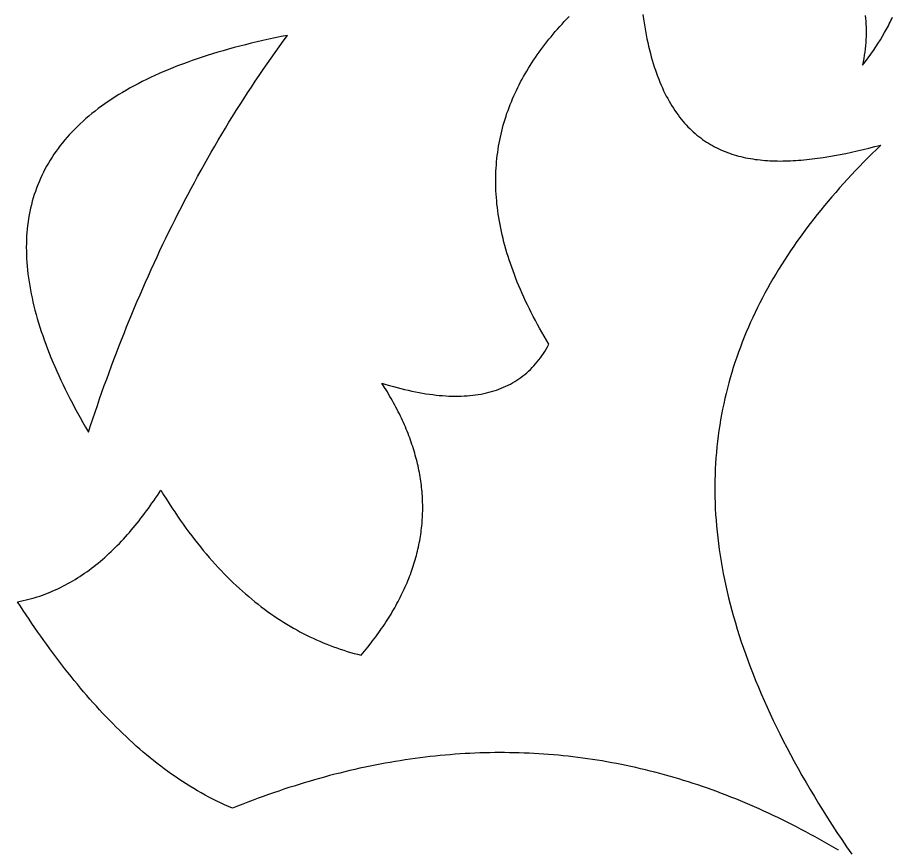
# Model space of a CAD drawing. Extents: x -4113 to -3113, y 1469 to 2469.
# Drawn here: x -3293.7 to -3207.6, y 1778.9 to 1860.8 of the extents above; entities that cross this region are included whole.
import ezdxf

# ---------------------------------------------------------------- set-up
doc = ezdxf.new("R2010")
doc.units = 0
doc.layers.add('PLAN_1', color=18, linetype='CONTINUOUS')

msp = doc.modelspace()

# ---------------------------------------------------------------- linework, layer by layer
at = {"layer": 'PLAN_1'}
for points in [[(-3232.138, 1861.039), (-3232.08, 1860.625), (-3232.018, 1860.219), (-3231.953, 1859.821), (-3231.884, 1859.429), (-3231.812, 1859.045), (-3231.736, 1858.667), (-3231.657, 1858.297), (-3231.575, 1857.934), (-3231.49, 1857.577), (-3231.401, 1857.228), (-3231.309, 1856.885), (-3231.214, 1856.549), (-3231.116, 1856.22), (-3231.014, 1855.897), (-3230.91, 1855.581), (-3230.802, 1855.272), (-3230.692, 1854.969), (-3230.578, 1854.673), (-3230.461, 1854.383), (-3230.341, 1854.099), (-3230.219, 1853.821), (-3230.093, 1853.55), (-3229.964, 1853.285), (-3229.833, 1853.026), (-3229.699, 1852.773), (-3229.561, 1852.526), (-3229.421, 1852.286), (-3229.278, 1852.051), (-3229.133, 1851.821), (-3228.985, 1851.598), (-3228.833, 1851.381), (-3228.68, 1851.169), (-3228.523, 1850.962), (-3228.364, 1850.762), (-3228.203, 1850.567), (-3228.038, 1850.377), (-3227.872, 1850.193), (-3227.702, 1850.014), (-3227.53, 1849.84), (-3227.356, 1849.672), (-3227.179, 1849.509), (-3227, 1849.351), (-3226.818, 1849.198), (-3226.634, 1849.051), (-3226.448, 1848.908), (-3226.259, 1848.77), (-3226.068, 1848.637), (-3225.874, 1848.509), (-3225.679, 1848.386), (-3225.481, 1848.267), (-3225.281, 1848.153), (-3225.079, 1848.044), (-3224.874, 1847.939), (-3224.668, 1847.839), (-3224.459, 1847.743), (-3224.248, 1847.652), (-3224.035, 1847.565), (-3223.82, 1847.482), (-3223.604, 1847.403), (-3223.385, 1847.329), (-3223.164, 1847.259), (-3222.941, 1847.193), (-3222.717, 1847.131), (-3222.49, 1847.073), (-3222.262, 1847.019), (-3222.031, 1846.969), (-3221.799, 1846.922), (-3221.566, 1846.879), (-3221.33, 1846.84), (-3221.093, 1846.805), (-3220.854, 1846.773), (-3220.613, 1846.745), (-3220.371, 1846.721), (-3220.127, 1846.699), (-3219.881, 1846.681), (-3219.634, 1846.667), (-3219.385, 1846.656), (-3219.135, 1846.648), (-3218.883, 1846.643), (-3218.63, 1846.641), (-3218.375, 1846.642), (-3218.119, 1846.647), (-3217.862, 1846.654), (-3217.603, 1846.664), (-3217.343, 1846.677), (-3217.081, 1846.693), (-3216.818, 1846.712), (-3216.554, 1846.733), (-3216.289, 1846.757), (-3216.022, 1846.783), (-3215.754, 1846.812), (-3215.486, 1846.844), (-3215.215, 1846.878), (-3214.944, 1846.914), (-3214.672, 1846.953), (-3214.398, 1846.993), (-3213.848, 1847.082), (-3213.295, 1847.178), (-3212.737, 1847.283), (-3212.176, 1847.395), (-3211.611, 1847.514), (-3211.043, 1847.64), (-3210.472, 1847.772), (-3209.899, 1847.91), (-3209.322, 1848.054), (-3208.744, 1848.202), (-3209.17, 1847.788), (-3209.591, 1847.373), (-3210.008, 1846.955), (-3210.42, 1846.537), (-3210.827, 1846.116), (-3211.23, 1845.694), (-3211.627, 1845.271), (-3212.02, 1844.846), (-3212.408, 1844.419), (-3212.791, 1843.991), (-3213.169, 1843.56), (-3213.541, 1843.129), (-3213.909, 1842.695), (-3214.272, 1842.26), (-3214.629, 1841.823), (-3214.981, 1841.384), (-3215.328, 1840.944), (-3215.67, 1840.501), (-3216.006, 1840.057), (-3216.337, 1839.611), (-3216.663, 1839.164), (-3216.983, 1838.714), (-3217.297, 1838.263), (-3217.606, 1837.81), (-3217.909, 1837.355), (-3218.207, 1836.898), (-3218.499, 1836.439), (-3218.785, 1835.978), (-3219.066, 1835.515), (-3219.34, 1835.051), (-3219.609, 1834.584), (-3219.872, 1834.115), (-3220.129, 1833.645), (-3220.38, 1833.172), (-3220.625, 1832.697), (-3220.864, 1832.221), (-3221.096, 1831.742), (-3221.323, 1831.261), (-3221.543, 1830.778), (-3221.757, 1830.294), (-3221.965, 1829.806), (-3222.167, 1829.317), (-3222.362, 1828.826), (-3222.55, 1828.333), (-3222.733, 1827.837), (-3222.908, 1827.339), (-3223.078, 1826.839), (-3223.24, 1826.337), (-3223.396, 1825.833), (-3223.545, 1825.326), (-3223.688, 1824.817), (-3223.824, 1824.306), (-3223.953, 1823.792), (-3224.075, 1823.277), (-3224.19, 1822.759), (-3224.298, 1822.238), (-3224.4, 1821.716), (-3224.494, 1821.191), (-3224.581, 1820.663), (-3224.662, 1820.133), (-3224.735, 1819.601), (-3224.8, 1819.067), (-3224.859, 1818.53), (-3224.91, 1817.99), (-3224.954, 1817.448), (-3224.991, 1816.904), (-3225.02, 1816.357), (-3225.042, 1815.808), (-3225.056, 1815.256), (-3225.063, 1814.702), (-3225.062, 1814.145), (-3225.054, 1813.585), (-3225.037, 1813.023), (-3225.014, 1812.459), (-3224.982, 1811.891), (-3224.943, 1811.322), (-3224.896, 1810.749), (-3224.84, 1810.174), (-3224.777, 1809.596), (-3224.707, 1809.016), (-3224.628, 1808.433), (-3224.541, 1807.847), (-3224.445, 1807.259), (-3224.342, 1806.668), (-3224.231, 1806.074), (-3224.111, 1805.477), (-3223.983, 1804.878), (-3223.847, 1804.275), (-3223.703, 1803.67), (-3223.55, 1803.063), (-3223.388, 1802.452), (-3223.218, 1801.838), (-3223.04, 1801.222), (-3222.853, 1800.603), (-3222.657, 1799.981), (-3222.453, 1799.356), (-3222.24, 1798.728), (-3222.019, 1798.097), (-3221.788, 1797.463), (-3221.549, 1796.827), (-3221.301, 1796.187), (-3221.044, 1795.544), (-3220.778, 1794.899), (-3220.503, 1794.25), (-3220.219, 1793.598), (-3219.926, 1792.944), (-3219.624, 1792.286), (-3219.313, 1791.625), (-3218.992, 1790.961), (-3218.662, 1790.294), (-3218.323, 1789.624), (-3217.975, 1788.951), (-3217.617, 1788.274), (-3217.25, 1787.595), (-3216.873, 1786.912), (-3216.487, 1786.226), (-3216.091, 1785.537), (-3215.686, 1784.845), (-3215.271, 1784.149), (-3214.846, 1783.45), (-3214.412, 1782.748), (-3213.968, 1782.043), (-3213.514, 1781.334), (-3213.05, 1780.622), (-3212.577, 1779.907), (-3212.093, 1779.189), (-3211.599, 1778.467)], [(-3210.277, 1860.95), (-3210.244, 1860.667), (-3210.217, 1860.38), (-3210.198, 1860.09), (-3210.185, 1859.798), (-3210.179, 1859.502), (-3210.179, 1859.204), (-3210.186, 1858.903), (-3210.199, 1858.599), (-3210.218, 1858.292), (-3210.243, 1857.983), (-3210.275, 1857.67), (-3210.312, 1857.356), (-3210.355, 1857.039), (-3210.404, 1856.719), (-3210.458, 1856.397), (-3210.518, 1856.072), (-3210.241, 1856.435), (-3209.974, 1856.797), (-3209.716, 1857.156), (-3209.466, 1857.513), (-3209.226, 1857.868), (-3208.996, 1858.22), (-3208.775, 1858.571), (-3208.563, 1858.919), (-3208.362, 1859.264), (-3208.171, 1859.607), (-3207.99, 1859.948), (-3207.903, 1860.118), (-3207.819, 1860.287), (-3207.737, 1860.455), (-3207.659, 1860.622), (-3207.583, 1860.789)], [(-3212.909, 1778.859), (-3213.364, 1779.129), (-3213.819, 1779.395), (-3214.274, 1779.657), (-3214.73, 1779.915), (-3215.186, 1780.17), (-3215.643, 1780.42), (-3216.1, 1780.667), (-3216.557, 1780.91), (-3217.015, 1781.149), (-3217.473, 1781.384), (-3217.932, 1781.615), (-3218.391, 1781.843), (-3218.851, 1782.067), (-3219.311, 1782.286), (-3219.771, 1782.502), (-3220.232, 1782.715), (-3220.693, 1782.923), (-3221.155, 1783.127), (-3221.617, 1783.328), (-3222.08, 1783.525), (-3222.542, 1783.718), (-3223.006, 1783.907), (-3223.47, 1784.092), (-3223.934, 1784.274), (-3224.399, 1784.451), (-3224.864, 1784.625), (-3225.329, 1784.795), (-3225.795, 1784.961), (-3226.261, 1785.123), (-3226.728, 1785.281), (-3227.195, 1785.436), (-3227.663, 1785.587), (-3228.131, 1785.733), (-3228.599, 1785.876), (-3229.068, 1786.015), (-3229.538, 1786.151), (-3230.007, 1786.282), (-3230.478, 1786.41), (-3230.948, 1786.534), (-3231.419, 1786.653), (-3231.891, 1786.77), (-3232.363, 1786.882), (-3232.835, 1786.99), (-3233.308, 1787.095), (-3233.781, 1787.195), (-3234.254, 1787.292), (-3234.728, 1787.385), (-3235.203, 1787.474), (-3235.678, 1787.56), (-3236.153, 1787.641), (-3236.629, 1787.719), (-3237.105, 1787.793), (-3237.581, 1787.863), (-3238.058, 1787.929), (-3238.536, 1787.991), (-3239.014, 1788.049), (-3239.492, 1788.104), (-3239.97, 1788.154), (-3240.45, 1788.201), (-3240.929, 1788.244), (-3241.409, 1788.284), (-3241.89, 1788.319), (-3242.37, 1788.35), (-3242.852, 1788.378), (-3243.333, 1788.402), (-3243.815, 1788.422), (-3244.298, 1788.438), (-3244.781, 1788.45), (-3245.264, 1788.458), (-3245.748, 1788.463), (-3246.232, 1788.464), (-3246.717, 1788.46), (-3247.202, 1788.453), (-3247.688, 1788.443), (-3248.174, 1788.428), (-3248.66, 1788.409), (-3249.147, 1788.387), (-3249.634, 1788.361), (-3250.122, 1788.331), (-3250.61, 1788.297), (-3251.098, 1788.259), (-3251.587, 1788.217), (-3252.077, 1788.172), (-3252.566, 1788.123), (-3253.057, 1788.069), (-3253.547, 1788.012), (-3254.038, 1787.952), (-3254.53, 1787.887), (-3255.022, 1787.818), (-3255.514, 1787.746), (-3256.007, 1787.67), (-3256.5, 1787.59), (-3256.994, 1787.506), (-3257.488, 1787.418), (-3257.983, 1787.326), (-3258.478, 1787.231), (-3258.973, 1787.131), (-3259.469, 1787.028), (-3259.965, 1786.921), (-3260.462, 1786.81), (-3260.959, 1786.696), (-3261.456, 1786.577), (-3261.954, 1786.455), (-3262.453, 1786.328), (-3262.951, 1786.198), (-3263.451, 1786.064), (-3263.95, 1785.926), (-3264.45, 1785.785), (-3264.951, 1785.639), (-3265.452, 1785.49), (-3265.953, 1785.337), (-3266.455, 1785.179), (-3266.957, 1785.019), (-3267.46, 1784.854), (-3267.963, 1784.685), (-3268.467, 1784.513), (-3268.971, 1784.336), (-3269.475, 1784.156), (-3269.98, 1783.972), (-3270.485, 1783.784), (-3270.991, 1783.592), (-3271.497, 1783.397), (-3272.004, 1783.197), (-3272.511, 1782.994), (-3272.902, 1783.163), (-3273.292, 1783.337), (-3273.678, 1783.517), (-3274.063, 1783.702), (-3274.445, 1783.894), (-3274.825, 1784.09), (-3275.203, 1784.293), (-3275.578, 1784.5), (-3275.951, 1784.713), (-3276.322, 1784.932), (-3276.691, 1785.155), (-3277.057, 1785.384), (-3277.422, 1785.619), (-3277.784, 1785.858), (-3278.144, 1786.102), (-3278.502, 1786.352), (-3278.858, 1786.606), (-3279.212, 1786.866), (-3279.564, 1787.13), (-3279.914, 1787.399), (-3280.262, 1787.673), (-3280.608, 1787.952), (-3280.953, 1788.235), (-3281.295, 1788.523), (-3281.635, 1788.816), (-3281.973, 1789.113), (-3282.31, 1789.415), (-3282.645, 1789.721), (-3282.978, 1790.032), (-3283.309, 1790.347), (-3283.638, 1790.666), (-3283.966, 1790.989), (-3284.292, 1791.317), (-3284.616, 1791.649), (-3284.938, 1791.985), (-3285.259, 1792.325), (-3285.579, 1792.669), (-3285.896, 1793.017), (-3286.212, 1793.369), (-3286.527, 1793.725), (-3286.839, 1794.084), (-3287.151, 1794.448), (-3287.461, 1794.815), (-3287.769, 1795.186), (-3288.076, 1795.56), (-3288.381, 1795.938), (-3288.685, 1796.319), (-3288.988, 1796.704), (-3289.289, 1797.093), (-3289.589, 1797.484), (-3289.887, 1797.879), (-3290.184, 1798.277), (-3290.48, 1798.679), (-3290.775, 1799.084), (-3291.068, 1799.491), (-3291.36, 1799.902), (-3291.651, 1800.316), (-3291.941, 1800.733), (-3292.229, 1801.152), (-3292.517, 1801.575), (-3292.803, 1802.001), (-3293.088, 1802.429), (-3293.372, 1802.86), (-3293.655, 1803.293), (-3293.374, 1803.349), (-3293.095, 1803.41), (-3292.818, 1803.474), (-3292.544, 1803.544), (-3292.272, 1803.617), (-3292.003, 1803.695), (-3291.735, 1803.777), (-3291.47, 1803.864), (-3291.207, 1803.954), (-3290.946, 1804.049), (-3290.688, 1804.148), (-3290.431, 1804.251), (-3290.177, 1804.357), (-3289.924, 1804.468), (-3289.674, 1804.583), (-3289.426, 1804.702), (-3289.18, 1804.825), (-3288.936, 1804.951), (-3288.694, 1805.082), (-3288.454, 1805.216), (-3288.216, 1805.354), (-3287.98, 1805.495), (-3287.746, 1805.641), (-3287.514, 1805.789), (-3287.283, 1805.942), (-3287.055, 1806.098), (-3286.828, 1806.257), (-3286.603, 1806.42), (-3286.38, 1806.586), (-3286.159, 1806.756), (-3285.94, 1806.929), (-3285.722, 1807.106), (-3285.506, 1807.285), (-3285.292, 1807.468), (-3285.079, 1807.654), (-3284.868, 1807.844), (-3284.659, 1808.036), (-3284.451, 1808.231), (-3284.245, 1808.43), (-3284.04, 1808.631), (-3283.837, 1808.836), (-3283.636, 1809.043), (-3283.436, 1809.253), (-3283.238, 1809.466), (-3283.041, 1809.682), (-3282.845, 1809.901), (-3282.651, 1810.122), (-3282.459, 1810.347), (-3282.267, 1810.573), (-3282.077, 1810.803), (-3281.889, 1811.035), (-3281.702, 1811.269), (-3281.516, 1811.506), (-3281.331, 1811.746), (-3281.148, 1811.988), (-3280.966, 1812.232), (-3280.785, 1812.478), (-3280.606, 1812.727), (-3280.427, 1812.979), (-3280.25, 1813.232), (-3280.074, 1813.488), (-3279.899, 1813.746), (-3279.725, 1814.005), (-3279.552, 1814.267), (-3279.283, 1813.827), (-3279.013, 1813.394), (-3278.741, 1812.966), (-3278.468, 1812.546), (-3278.194, 1812.132), (-3277.918, 1811.724), (-3277.641, 1811.323), (-3277.362, 1810.928), (-3277.083, 1810.54), (-3276.801, 1810.158), (-3276.519, 1809.782), (-3276.235, 1809.413), (-3275.95, 1809.05), (-3275.664, 1808.693), (-3275.377, 1808.342), (-3275.088, 1807.998), (-3274.798, 1807.659), (-3274.506, 1807.327), (-3274.214, 1807), (-3273.92, 1806.68), (-3273.625, 1806.366), (-3273.329, 1806.057), (-3273.031, 1805.755), (-3272.732, 1805.458), (-3272.432, 1805.168), (-3272.131, 1804.883), (-3271.829, 1804.603), (-3271.525, 1804.33), (-3271.221, 1804.062), (-3270.915, 1803.8), (-3270.608, 1803.544), (-3270.3, 1803.293), (-3269.99, 1803.048), (-3269.68, 1802.809), (-3269.368, 1802.575), (-3269.055, 1802.346), (-3268.741, 1802.123), (-3268.426, 1801.905), (-3268.11, 1801.693), (-3267.793, 1801.486), (-3267.475, 1801.285), (-3267.155, 1801.088), (-3266.835, 1800.897), (-3266.513, 1800.712), (-3266.19, 1800.531), (-3265.867, 1800.355), (-3265.542, 1800.185), (-3265.216, 1800.02), (-3264.889, 1799.86), (-3264.561, 1799.705), (-3264.232, 1799.555), (-3263.902, 1799.409), (-3263.571, 1799.269), (-3263.239, 1799.134), (-3262.906, 1799.003), (-3262.572, 1798.878), (-3262.237, 1798.757), (-3261.901, 1798.641), (-3261.564, 1798.529), (-3261.226, 1798.423), (-3260.887, 1798.321), (-3260.548, 1798.223), (-3260.207, 1798.131), (-3259.865, 1798.043), (-3259.526, 1798.445), (-3259.196, 1798.849), (-3258.876, 1799.252), (-3258.72, 1799.454), (-3258.566, 1799.657), (-3258.415, 1799.859), (-3258.266, 1800.061), (-3258.12, 1800.264), (-3257.976, 1800.467), (-3257.834, 1800.669), (-3257.695, 1800.872), (-3257.558, 1801.075), (-3257.424, 1801.279), (-3257.292, 1801.482), (-3257.163, 1801.685), (-3257.036, 1801.889), (-3256.911, 1802.093), (-3256.789, 1802.296), (-3256.67, 1802.5), (-3256.552, 1802.704), (-3256.438, 1802.909), (-3256.325, 1803.113), (-3256.216, 1803.317), (-3256.108, 1803.522), (-3256.003, 1803.726), (-3255.901, 1803.931), (-3255.801, 1804.136), (-3255.703, 1804.341), (-3255.608, 1804.546), (-3255.515, 1804.752), (-3255.424, 1804.957), (-3255.337, 1805.162), (-3255.251, 1805.368), (-3255.168, 1805.574), (-3255.088, 1805.78), (-3255.009, 1805.986), (-3254.934, 1806.192), (-3254.86, 1806.398), (-3254.79, 1806.604), (-3254.721, 1806.811), (-3254.655, 1807.018), (-3254.592, 1807.224), (-3254.531, 1807.431), (-3254.472, 1807.638), (-3254.416, 1807.845), (-3254.362, 1808.052), (-3254.311, 1808.26), (-3254.262, 1808.467), (-3254.215, 1808.675), (-3254.171, 1808.882), (-3254.13, 1809.09), (-3254.091, 1809.298), (-3254.054, 1809.506), (-3254.02, 1809.714), (-3253.988, 1809.923), (-3253.958, 1810.131), (-3253.932, 1810.339), (-3253.907, 1810.548), (-3253.885, 1810.757), (-3253.865, 1810.966), (-3253.848, 1811.175), (-3253.833, 1811.384), (-3253.821, 1811.593), (-3253.811, 1811.802), (-3253.804, 1812.012), (-3253.799, 1812.221), (-3253.796, 1812.431), (-3253.796, 1812.641), (-3253.798, 1812.851), (-3253.803, 1813.061), (-3253.81, 1813.271), (-3253.82, 1813.481), (-3253.832, 1813.692), (-3253.846, 1813.902), (-3253.863, 1814.113), (-3253.883, 1814.324), (-3253.904, 1814.535), (-3253.929, 1814.746), (-3253.955, 1814.957), (-3253.984, 1815.168), (-3254.016, 1815.379), (-3254.05, 1815.591), (-3254.086, 1815.802), (-3254.125, 1816.014), (-3254.166, 1816.226), (-3254.21, 1816.438), (-3254.256, 1816.65), (-3254.305, 1816.862), (-3254.356, 1817.074), (-3254.409, 1817.287), (-3254.465, 1817.499), (-3254.523, 1817.712), (-3254.584, 1817.924), (-3254.647, 1818.137), (-3254.713, 1818.35), (-3254.781, 1818.563), (-3254.852, 1818.776), (-3254.925, 1818.99), (-3255, 1819.203), (-3255.078, 1819.417), (-3255.158, 1819.63), (-3255.241, 1819.844), (-3255.326, 1820.058), (-3255.413, 1820.272), (-3255.503, 1820.486), (-3255.596, 1820.7), (-3255.691, 1820.915), (-3255.788, 1821.129), (-3255.888, 1821.344), (-3255.99, 1821.558), (-3256.094, 1821.773), (-3256.201, 1821.988), (-3256.311, 1822.203), (-3256.423, 1822.418), (-3256.537, 1822.633), (-3256.654, 1822.849), (-3256.773, 1823.064), (-3256.894, 1823.28), (-3257.019, 1823.495), (-3257.145, 1823.711), (-3257.274, 1823.927), (-3257.405, 1824.143), (-3257.539, 1824.359), (-3257.814, 1824.792), (-3257.431, 1824.675), (-3257.051, 1824.563), (-3256.676, 1824.457), (-3256.304, 1824.357), (-3255.937, 1824.262), (-3255.574, 1824.173), (-3255.214, 1824.09), (-3254.859, 1824.012), (-3254.508, 1823.94), (-3254.16, 1823.874), (-3253.817, 1823.813), (-3253.478, 1823.758), (-3253.143, 1823.708), (-3252.811, 1823.664), (-3252.484, 1823.626), (-3252.161, 1823.593), (-3251.842, 1823.566), (-3251.526, 1823.544), (-3251.215, 1823.528), (-3250.908, 1823.518), (-3250.605, 1823.513), (-3250.306, 1823.514), (-3250.011, 1823.521), (-3249.719, 1823.533), (-3249.432, 1823.551), (-3249.149, 1823.574), (-3248.87, 1823.603), (-3248.595, 1823.638), (-3248.324, 1823.678), (-3248.057, 1823.724), (-3247.794, 1823.775), (-3247.535, 1823.832), (-3247.28, 1823.895), (-3247.029, 1823.963), (-3246.783, 1824.037), (-3246.54, 1824.116), (-3246.301, 1824.201), (-3246.066, 1824.292), (-3245.835, 1824.388), (-3245.608, 1824.49), (-3245.386, 1824.597), (-3245.167, 1824.71), (-3244.952, 1824.829), (-3244.742, 1824.953), (-3244.535, 1825.083), (-3244.332, 1825.219), (-3244.134, 1825.36), (-3243.939, 1825.506), (-3243.749, 1825.659), (-3243.562, 1825.816), (-3243.38, 1825.98), (-3243.202, 1826.149), (-3243.027, 1826.323), (-3242.857, 1826.504), (-3242.691, 1826.689), (-3242.528, 1826.881), (-3242.37, 1827.078), (-3242.216, 1827.28), (-3242.066, 1827.488), (-3241.92, 1827.702), (-3241.778, 1827.922), (-3241.639, 1828.146), (-3241.505, 1828.377), (-3241.376, 1828.613), (-3241.613, 1829.01), (-3241.845, 1829.404), (-3242.071, 1829.797), (-3242.292, 1830.188), (-3242.506, 1830.577), (-3242.715, 1830.964), (-3242.918, 1831.349), (-3243.115, 1831.732), (-3243.306, 1832.114), (-3243.492, 1832.493), (-3243.672, 1832.871), (-3243.847, 1833.247), (-3244.015, 1833.621), (-3244.179, 1833.993), (-3244.336, 1834.364), (-3244.489, 1834.732), (-3244.635, 1835.099), (-3244.777, 1835.464), (-3244.912, 1835.828), (-3245.043, 1836.189), (-3245.168, 1836.549), (-3245.287, 1836.907), (-3245.401, 1837.263), (-3245.51, 1837.618), (-3245.614, 1837.971), (-3245.712, 1838.322), (-3245.805, 1838.671), (-3245.893, 1839.019), (-3245.975, 1839.365), (-3246.053, 1839.709), (-3246.125, 1840.052), (-3246.192, 1840.393), (-3246.254, 1840.732), (-3246.311, 1841.07), (-3246.363, 1841.406), (-3246.41, 1841.74), (-3246.452, 1842.073), (-3246.488, 1842.404), (-3246.52, 1842.734), (-3246.547, 1843.062), (-3246.569, 1843.388), (-3246.587, 1843.713), (-3246.599, 1844.036), (-3246.606, 1844.357), (-3246.609, 1844.677), (-3246.607, 1844.996), (-3246.6, 1845.312), (-3246.589, 1845.628), (-3246.572, 1845.942), (-3246.551, 1846.254), (-3246.526, 1846.565), (-3246.495, 1846.874), (-3246.461, 1847.182), (-3246.421, 1847.488), (-3246.377, 1847.793), (-3246.329, 1848.096), (-3246.276, 1848.398), (-3246.218, 1848.698), (-3246.156, 1848.997), (-3246.09, 1849.295), (-3246.019, 1849.591), (-3245.944, 1849.885), (-3245.865, 1850.179), (-3245.781, 1850.47), (-3245.693, 1850.761), (-3245.6, 1851.05), (-3245.504, 1851.338), (-3245.403, 1851.624), (-3245.298, 1851.909), (-3245.188, 1852.192), (-3245.075, 1852.474), (-3244.957, 1852.755), (-3244.836, 1853.035), (-3244.71, 1853.313), (-3244.58, 1853.59), (-3244.446, 1853.865), (-3244.309, 1854.139), (-3244.167, 1854.412), (-3244.021, 1854.684), (-3243.872, 1854.954), (-3243.718, 1855.223), (-3243.561, 1855.491), (-3243.399, 1855.758), (-3243.234, 1856.023), (-3243.065, 1856.287), (-3242.893, 1856.55), (-3242.716, 1856.812), (-3242.536, 1857.072), (-3242.352, 1857.331), (-3242.165, 1857.589), (-3241.973, 1857.846), (-3241.778, 1858.102), (-3241.58, 1858.356), (-3241.378, 1858.61), (-3241.173, 1858.862), (-3240.963, 1859.113), (-3240.751, 1859.363), (-3240.535, 1859.611), (-3240.315, 1859.859), (-3240.092, 1860.105), (-3239.866, 1860.351), (-3239.636, 1860.595), (-3239.403, 1860.838)]]:
    msp.add_lwpolyline(points, dxfattribs=at)
msp.add_lwpolyline([(-3267.105, 1858.996), (-3267.717, 1858.874), (-3268.322, 1858.75), (-3268.919, 1858.622), (-3269.508, 1858.491), (-3270.09, 1858.357), (-3270.664, 1858.221), (-3271.231, 1858.081), (-3271.79, 1857.938), (-3272.341, 1857.792), (-3272.884, 1857.643), (-3273.421, 1857.491), (-3273.949, 1857.336), (-3274.47, 1857.178), (-3274.983, 1857.017), (-3275.489, 1856.853), (-3275.988, 1856.686), (-3276.478, 1856.516), (-3276.962, 1856.343), (-3277.438, 1856.167), (-3277.906, 1855.988), (-3278.367, 1855.806), (-3278.82, 1855.621), (-3279.266, 1855.434), (-3279.704, 1855.243), (-3280.135, 1855.049), (-3280.559, 1854.852), (-3280.975, 1854.653), (-3281.384, 1854.45), (-3281.785, 1854.244), (-3282.18, 1854.036), (-3282.566, 1853.825), (-3282.945, 1853.61), (-3283.317, 1853.393), (-3283.682, 1853.173), (-3284.039, 1852.949), (-3284.389, 1852.723), (-3284.732, 1852.494), (-3285.067, 1852.263), (-3285.395, 1852.028), (-3285.716, 1851.79), (-3286.029, 1851.549), (-3286.336, 1851.306), (-3286.635, 1851.06), (-3286.927, 1850.81), (-3287.211, 1850.558), (-3287.488, 1850.303), (-3287.758, 1850.045), (-3288.021, 1849.785), (-3288.277, 1849.521), (-3288.526, 1849.254), (-3288.767, 1848.985), (-3289.001, 1848.713), (-3289.229, 1848.438), (-3289.448, 1848.16), (-3289.661, 1847.879), (-3289.867, 1847.596), (-3290.066, 1847.309), (-3290.257, 1847.02), (-3290.442, 1846.728), (-3290.619, 1846.433), (-3290.79, 1846.136), (-3290.953, 1845.835), (-3291.109, 1845.532), (-3291.258, 1845.226), (-3291.401, 1844.917), (-3291.536, 1844.605), (-3291.664, 1844.291), (-3291.785, 1843.973), (-3291.9, 1843.653), (-3292.007, 1843.331), (-3292.107, 1843.005), (-3292.201, 1842.677), (-3292.287, 1842.345), (-3292.367, 1842.012), (-3292.439, 1841.675), (-3292.505, 1841.335), (-3292.564, 1840.993), (-3292.616, 1840.648), (-3292.661, 1840.301), (-3292.699, 1839.95), (-3292.731, 1839.597), (-3292.755, 1839.241), (-3292.773, 1838.883), (-3292.784, 1838.521), (-3292.788, 1838.157), (-3292.785, 1837.79), (-3292.776, 1837.421), (-3292.76, 1837.049), (-3292.736, 1836.674), (-3292.707, 1836.296), (-3292.67, 1835.916), (-3292.627, 1835.533), (-3292.577, 1835.147), (-3292.52, 1834.759), (-3292.457, 1834.368), (-3292.387, 1833.974), (-3292.31, 1833.578), (-3292.227, 1833.179), (-3292.137, 1832.777), (-3292.04, 1832.373), (-3291.936, 1831.966), (-3291.826, 1831.556), (-3291.71, 1831.144), (-3291.587, 1830.729), (-3291.457, 1830.311), (-3291.32, 1829.891), (-3291.177, 1829.468), (-3291.028, 1829.042), (-3290.872, 1828.614), (-3290.709, 1828.183), (-3290.54, 1827.75), (-3290.364, 1827.314), (-3290.182, 1826.875), (-3289.993, 1826.434), (-3289.798, 1825.99), (-3289.596, 1825.544), (-3289.388, 1825.095), (-3289.173, 1824.644), (-3288.952, 1824.189), (-3288.725, 1823.733), (-3288.491, 1823.273), (-3288.25, 1822.811), (-3288.004, 1822.347), (-3287.75, 1821.88), (-3287.491, 1821.41), (-3287.225, 1820.938), (-3286.952, 1820.464), (-3286.674, 1819.986), (-3286.459, 1820.642), (-3286.241, 1821.297), (-3286.021, 1821.95), (-3285.798, 1822.603), (-3285.573, 1823.253), (-3285.345, 1823.903), (-3285.114, 1824.551), (-3284.881, 1825.198), (-3284.645, 1825.843), (-3284.407, 1826.487), (-3284.166, 1827.13), (-3283.922, 1827.771), (-3283.675, 1828.411), (-3283.426, 1829.049), (-3283.174, 1829.686), (-3282.92, 1830.322), (-3282.662, 1830.956), (-3282.402, 1831.589), (-3282.139, 1832.22), (-3281.873, 1832.85), (-3281.604, 1833.479), (-3281.333, 1834.106), (-3281.058, 1834.731), (-3280.781, 1835.355), (-3280.5, 1835.978), (-3280.217, 1836.599), (-3279.931, 1837.218), (-3279.642, 1837.836), (-3279.35, 1838.452), (-3279.054, 1839.067), (-3278.756, 1839.681), (-3278.455, 1840.293), (-3278.151, 1840.903), (-3277.843, 1841.511), (-3277.533, 1842.118), (-3277.219, 1842.724), (-3276.903, 1843.328), (-3276.583, 1843.93), (-3276.26, 1844.531), (-3275.934, 1845.13), (-3275.604, 1845.727), (-3275.272, 1846.323), (-3274.936, 1846.917), (-3274.597, 1847.509), (-3274.254, 1848.1), (-3273.909, 1848.689), (-3273.56, 1849.277), (-3273.208, 1849.862), (-3272.852, 1850.446), (-3272.493, 1851.029), (-3272.131, 1851.609), (-3271.765, 1852.188), (-3271.396, 1852.765), (-3271.023, 1853.341), (-3270.647, 1853.914), (-3270.268, 1854.486), (-3269.885, 1855.056), (-3269.498, 1855.624), (-3269.108, 1856.191), (-3268.715, 1856.755), (-3268.318, 1857.318), (-3267.917, 1857.879), (-3267.513, 1858.439)], close=True, dxfattribs=at)

doc.saveas('drawing.dxf')
